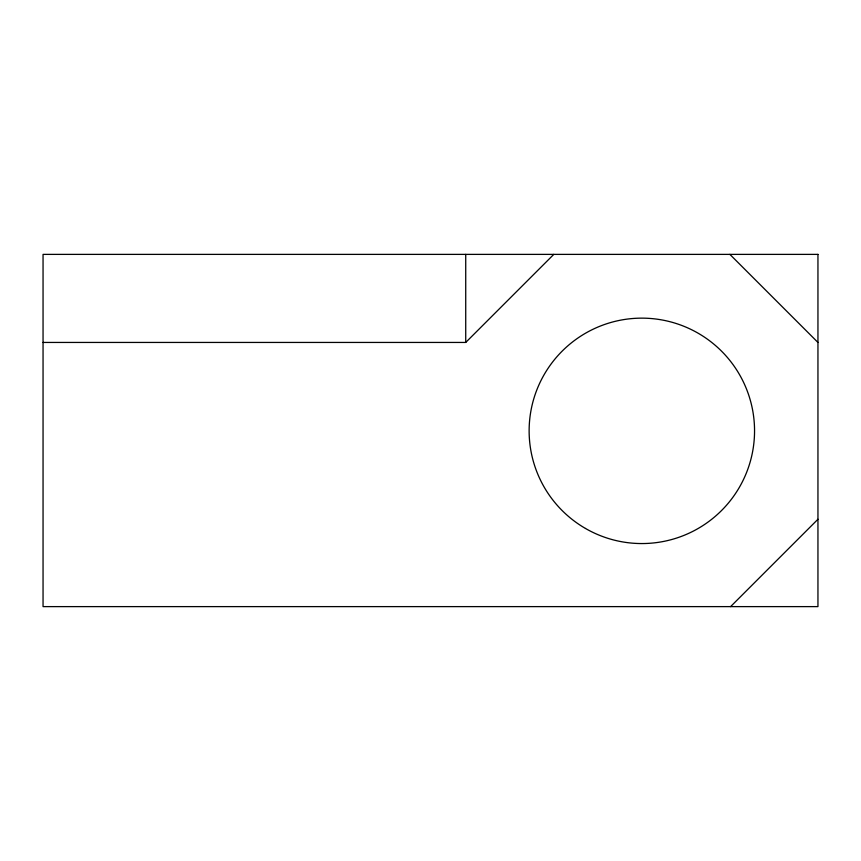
<?xml version="1.0" encoding="UTF-8"?>
<svg xmlns="http://www.w3.org/2000/svg" width="861" height="861" viewBox="0 0 861 861"><rect width="100%" height="100%" fill="white"/><g stroke="black" fill="none" stroke-linecap="round" stroke-linejoin="round"><path stroke-width="1.29" d="M43.05 342.441L465.726 342.441L553.784 254.382M730.602 606.618L817.95 519.258M729.891 254.382L817.95 342.441M465.726 254.382L465.726 342.441M817.95 254.382L43.05 254.382L43.05 606.618L817.95 606.618L817.95 254.382M585.48 528.46A112.716 112.716 0 0 0 754.548 430.855A112.716 112.716 0 0 0 585.48 333.239A112.716 112.716 0 0 0 585.48 528.46"/></g></svg>
